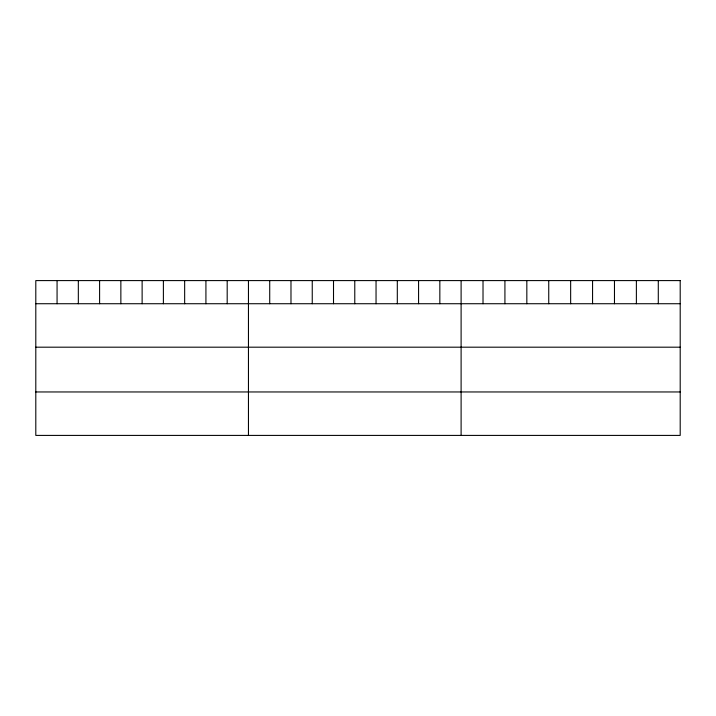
<?xml version="1.0" encoding="UTF-8"?>
<svg xmlns="http://www.w3.org/2000/svg" width="716" height="716" viewBox="0 0 716 716"><rect width="100%" height="100%" fill="white"/><g stroke="black" fill="none" stroke-linecap="round" stroke-linejoin="round"><path stroke-width="1.07" d="M35.8 303.727L680.2 303.727M35.8 347.188L680.2 347.188M35.8 391.956L680.2 391.956M658.29 280.591L658.29 303.727M636.381 280.591L636.381 303.727M614.471 280.591L614.471 303.727M592.562 280.591L592.562 303.727M570.652 280.591L570.652 303.727M548.742 280.591L548.742 303.727M526.833 280.591L526.833 303.727M504.923 280.591L504.923 303.727M483.014 280.591L483.014 303.727M461.104 280.591L461.104 435.409M439.839 280.591L439.839 303.727M418.574 280.591L418.574 303.727M397.308 280.591L397.308 303.727M376.043 280.591L376.043 303.727M354.778 280.591L354.778 303.727M333.513 280.591L333.513 303.727M312.248 280.591L312.248 303.727M290.982 280.591L290.982 303.727M269.717 280.591L269.717 303.727M248.452 280.591L248.452 435.409M227.187 280.591L227.187 303.727M205.922 280.591L205.922 303.727M184.656 280.591L184.656 303.727M163.391 280.591L163.391 303.727M142.126 280.591L142.126 303.727M120.861 280.591L120.861 303.727M99.596 280.591L99.596 303.727M78.33 280.591L78.33 303.727M57.065 280.591L57.065 303.727M680.2 280.591L35.8 280.591L35.8 435.409L680.2 435.409L680.2 280.591"/></g></svg>
